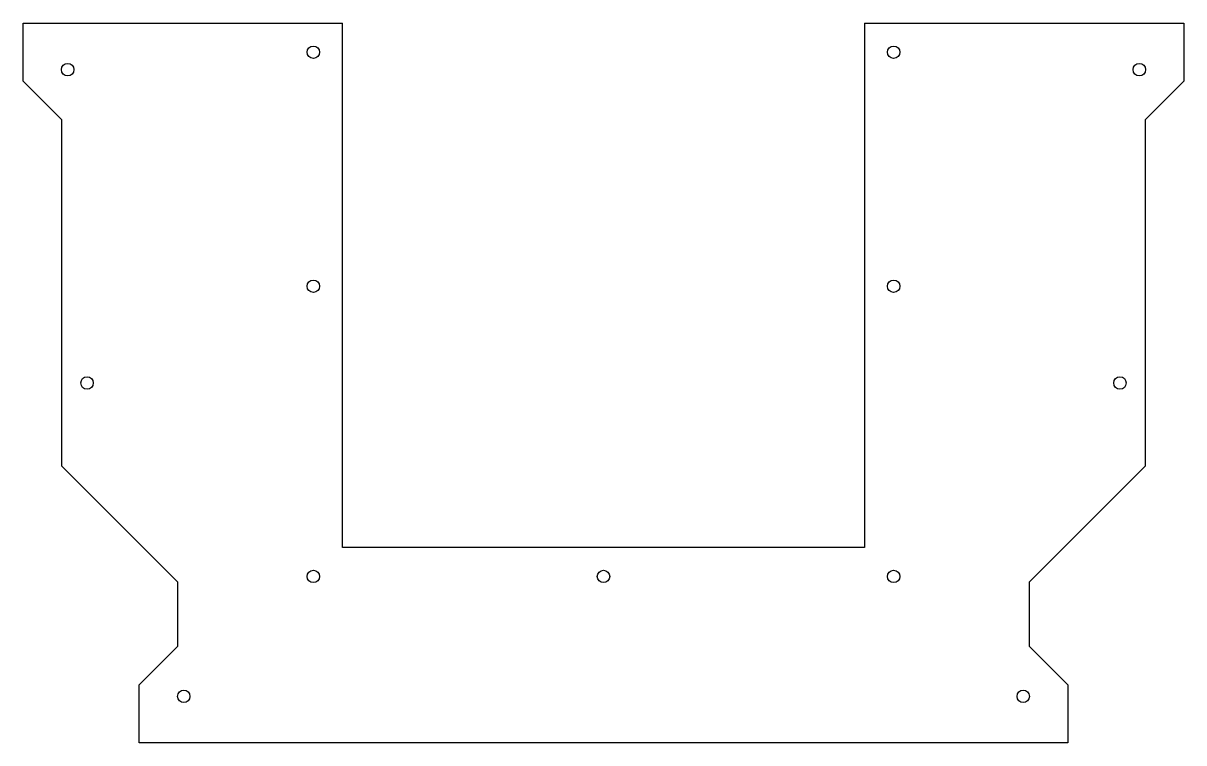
# Model space of a CAD drawing. Header units: millimetres. Extents: x -132 to 168, y 0 to 186.
import ezdxf

# ---------------------------------------------------------------- set-up
doc = ezdxf.new("R2010")
doc.units = ezdxf.units.MM
doc.layers.get('0').update_dxf_attribs({"linetype": 'CONTINUOUS'})

msp = doc.modelspace()

# ---------------------------------------------------------------- linework, layer by layer
for p, q in [((-132, 171, 512.5), (-132, 186, 512.5)), ((-132, 186, 512.5), (-49.5, 186, 512.5)), ((-49.5, 50.5, 512.5), (-49.5, 186, 512.5)), ((85.5, 186, 512.5), (85.5, 50.5, 512.5)), ((85.5, 186, 512.5), (168, 186, 512.5)), ((168, 186, 512.5), (168, 171, 512.5)), ((-122, 161, 512.5), (-132, 171, 512.5)), ((168, 171, 512.5), (158, 161, 512.5)), ((-122, 71.5, 512.5), (-122, 161, 512.5)), ((158, 161, 512.5), (158, 71.5, 512.5)), ((-92, 41.5, 512.5), (-122, 71.5, 512.5)), ((158, 71.5, 512.5), (128, 41.5, 512.5)), ((85.5, 50.5, 512.5), (-49.5, 50.5, 512.5)), ((-92, 25, 512.5), (-92, 41.5, 512.5)), ((128, 41.5, 512.5), (128, 25, 512.5)), ((-102, 15, 512.5), (-92, 25, 512.5)), ((128, 25, 512.5), (138, 15, 512.5)), ((-102, 0, 512.5), (-102, 15, 512.5)), ((138, 15, 512.5), (138, 0, 512.5)), ((138, 0, 512.5), (-102, 0, 512.5))]:
    msp.add_line(p, q)
for centre in [(-57, 178.5, 512.5), (93, 178.5, 512.5), (-120.5, 174, 512.5), (156.5, 174, 512.5), (-57, 118, 512.5), (93, 118, 512.5), (-115.5, 93, 512.5), (151.5, 93, 512.5), (-57, 43, 512.5), (18, 43, 512.5), (93, 43, 512.5), (-90.5, 12, 512.5), (126.5, 12, 512.5)]:
    msp.add_circle(centre, 1.6)

doc.saveas('drawing.dxf')
